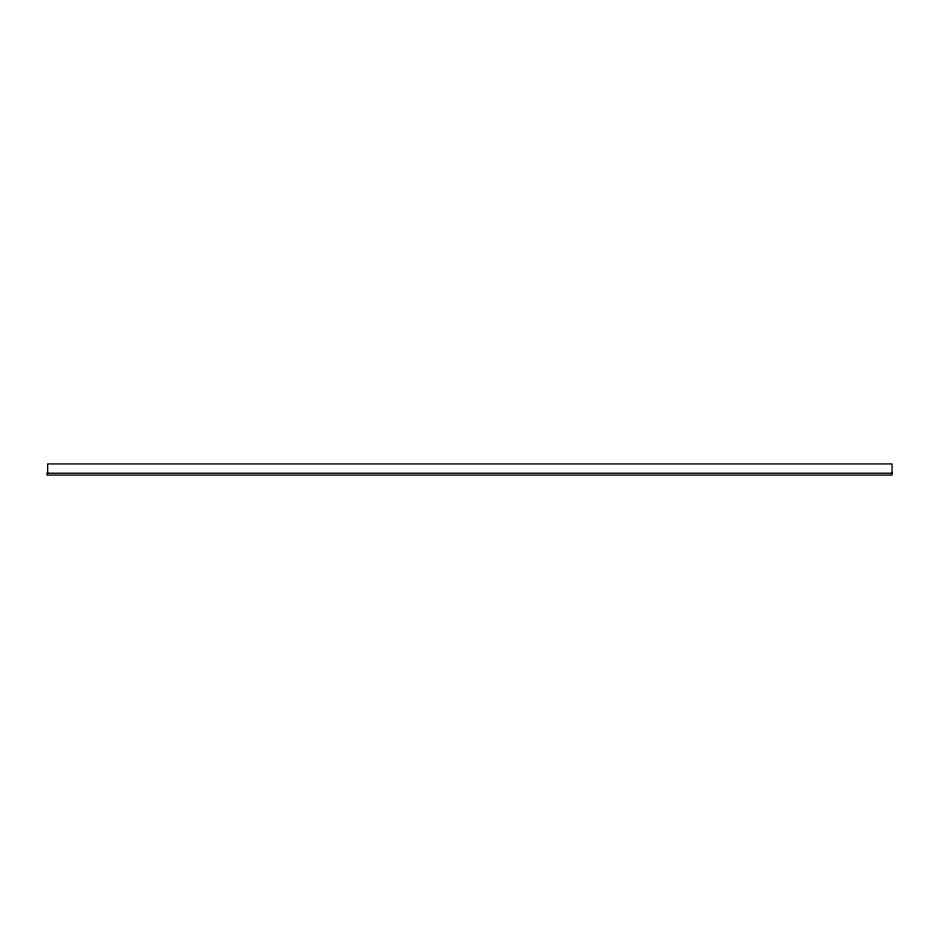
<?xml version="1.0" encoding="UTF-8"?>
<svg xmlns="http://www.w3.org/2000/svg" width="939" height="939" viewBox="0 0 939 939"><rect width="100%" height="100%" fill="white"/><g stroke="black" fill="none" stroke-linecap="round" stroke-linejoin="round"><path stroke-width="1.41" d="M892.05 473.209L46.95 473.209L46.95 475.075L892.05 475.075L892.05 463.925L47.654 463.925L47.654 473.209"/></g></svg>
